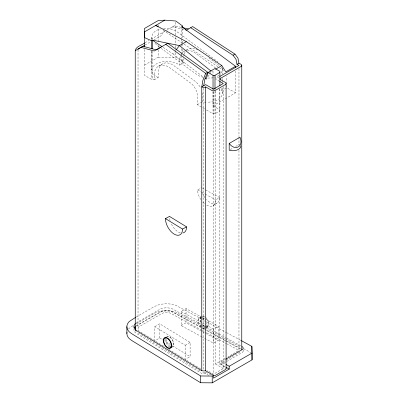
<?xml version="1.0" encoding="UTF-8"?>
<svg xmlns="http://www.w3.org/2000/svg" width="403" height="403" viewBox="0 0 403 403"><rect width="100%" height="100%" fill="white"/><g stroke="black" fill="none" stroke-linecap="round" stroke-linejoin="round"><path stroke-width="0.3" stroke-dasharray="2.02 1.51" d="M144.47 49.514L144.47 75.306L151.327 79.265L152.309 78.701L154.248 79.819L154.248 75.623A20.78 11.994 60 0 1 168.938 67.14L191.556 83.769A11.083 6.398 60 0 1 197.364 95.859L197.364 104.715L202.225 107.52M154.248 79.819L158.167 77.557L158.167 73.361A20.78 11.994 60 0 1 172.857 64.878L195.475 81.507L197.49 83.426L201.037 88M144.47 65.13L158.183 57.211L158.183 49.755M158.183 41.685L158.183 27.399M158.167 77.557L156.223 76.439A15.238 8.795 0 0 1 156.223 63.996A15.238 8.795 0 0 1 177.773 63.996L179.713 65.12L179.713 60.918A20.78 11.994 60 0 1 180.831 55.075M179.713 65.12L183.632 62.858L183.632 58.657M202.523 92.881L202.523 101.737L203.213 101.899A15.238 8.795 0 0 0 206.024 102.176M221.59 88.368L221.877 91.128A15.238 8.795 0 0 1 207.157 102.201M151.76 39.162L152.279 34.749A15.118 9.833 7.3 0 1 160.555 28.925M222.083 67.679L222.396 69.256L221.877 71.805A15.118 9.833 7.3 0 1 220.733 73.668M163.044 32.346L161.613 35.439L154.072 39.791M207.953 76.605L209.389 74.57M209.746 74.061L211.54 71.512L212.522 70.948M163.104 47.363L172.877 53.931L174.428 51.967M136.204 322.833L160.963 308.688A11.093 6.403 0 0 1 172.056 308.688L206.195 327.035M136.204 325.659L160.963 311.519A11.093 6.403 0 0 1 172.056 311.519L206.195 329.861M238.969 150.354L238.969 350.434L227.987 356.781M223.292 86.655L223.292 368.528L213.519 374.165L207.233 370.548M200.85 199.561A12.463 7.405 58.5 0 1 197.611 190.004L201.409 187.677M206.684 205.112A12.463 7.405 58.5 0 0 215.751 199.873L219.554 197.541L202.513 188.272M213.096 205.621L216.895 203.293M199.525 317.529L200.951 316.657M199.334 318.294L200.759 317.423M206.462 326.924L207.414 326.339M205.797 327.977L207.696 326.813M145.065 42.728L148.878 40.527M151.034 39.282L165.003 31.212M166.51 30.346L174.368 25.807L181.123 27.313M171.406 27.515L172.408 26.936L184.075 29.545M173.587 26.255L174.368 25.807M144.909 45.081L150.838 41.66M158.55 66.112L162.469 63.85M184.015 51.408L184.997 50.843M185.486 50.561L187.934 49.146M181.693 55.468L181.693 61.735L182.67 61.17L182.67 58.037M219.287 76.787L215.484 78.983L219.081 81.058M197.364 104.715L202.004 102.035M221.388 90.846L226.234 88.045M213.031 91.627L213.036 105.843L235.564 92.836L235.564 71.205M206.548 110.019L213.036 113.762L214.995 113.762L219.892 110.936L219.892 88.605M230.274 149.614L233.508 147.75M235.659 146.506L239.971 144.017M136.199 317.035L154.163 306.663L157.467 305.197A18.08 10.438 0 0 1 175.547 305.197L201.848 319.176M132.93 325.705L129.303 328.244A18.08 10.438 0 0 0 127.766 330.243M136.199 323.821L154.163 313.448L157.467 311.982A18.08 10.438 0 0 1 175.547 311.982L200.749 325.367M154.807 326.647L159.704 323.821L190.11 342.454L190.11 356.595L185.214 359.421L185.214 345.285L154.807 326.647L154.807 340.787L159.704 337.956L159.704 323.821M201.938 336.883L181.149 325.579L181.149 311.438L186.045 308.612L201.913 317.242M181.149 325.579L186.045 322.748L201.913 331.377M185.214 345.285L190.11 342.454M202.487 323.045L213.429 328.994L218.325 326.168L218.325 340.303L213.429 343.134L202.487 337.18M215.484 90.937L215.484 364L225.272 358.353M225.015 366.68L221.363 364.569L221.363 361.738L225.161 359.547M219.403 89.048L219.403 364L225.327 360.579M225.866 360.267L240.949 351.562M221.363 364.569L226.249 361.743M226.788 361.431L242.601 352.197A4.166 2.408 0 0 0 242.601 349.794M208.714 375.359L205.505 373.51L204.81 373.677A4.166 2.408 0 0 1 201.646 373.435L135.353 332.707A11.093 6.403 0 0 1 133.867 329.503M163.618 28.522C168.585 28.19 173.653 29.459 177.773 32.285L217.932 61.83M207.721 78.051L211.101 78.026A15.118 9.833 7.3 0 0 214.2 77.477M158.183 57.211L175.814 57.211L182.67 61.17M203.213 77.401L199.54 76.112L196.382 74.268L161.245 48.415M197.611 190.004L200.911 191.798M201.46 192.095L204.759 193.893M205.308 194.191L215.751 199.873M202.462 317.539L218.325 326.168M202.397 319.478L206.245 321.569M206.794 321.866L226.038 332.334M226.587 332.631L240.883 340.404M181.149 311.438L201.938 322.748M206.744 327.337L226.018 337.815M226.567 338.112L240.878 345.9M201.299 325.664L205.147 327.755M205.696 328.057L224.939 338.52M225.489 338.822L240.883 347.195M243.629 348.686L250.777 352.575M206.744 330.163L226.018 340.641M226.567 340.943L241.981 349.325M200.84 327.483L173.366 312.542A9.697 5.597 0 0 0 159.653 312.542L138.103 324.979A9.697 5.597 0 0 0 136.562 326.143M201.389 327.78L225.015 340.631M225.564 340.928L240.949 349.3M201.827 330.218L171.406 313.67A6.927 4 0 0 0 161.613 313.67L140.063 326.113A6.927 4 0 0 0 140.063 331.77L164.943 346.998M202.382 330.52L206.255 332.626M206.804 332.923L226.169 343.457M226.718 343.754L238.969 350.434M202.462 331.674L218.325 340.303M181.693 61.735L183.632 62.858M235.564 92.836L226.748 87.748L226.748 78.892A11.083 6.398 60 0 0 226.481 76.399M213.036 105.843L219.892 109.802M202.769 107.833L206.009 109.707M221.363 361.738L225.015 363.849M219.403 364L225.277 367.395M215.484 364L223.292 368.528M211.031 375.002L205.686 371.919A2.771 1.602 0 0 1 201.772 371.919M159.704 337.956L170.373 344.5M172.509 345.804L190.11 356.595M168.676 349.285L201.047 369.133M138.103 332.898L201.238 371.591M163.134 30.225L183.491 43.776M184.01 44.118L218.985 67.402M219.504 67.749L223.68 70.525M208.88 57.936L219.434 65.694M215.514 67.956L194.407 52.435A20.78 11.994 60 0 0 187.617 50.435M159.235 46.939L153.805 42.461M172.877 53.931L203.172 76.892M151.76 37.298L152.178 39.403M213.011 71.23L213.016 74.323M243.16 349.864L243.16 350.993M238.969 68.56L238.969 136.511M238.969 137.141L238.969 145.322M222.396 69.256L222.396 74.207M222.396 78.545L222.396 79.784M222.396 80.398L222.396 82.257M222.396 87.829L222.396 93.405M214.995 88.952L214.995 90.811M214.995 91.431L214.995 113.762M213.519 91.662L213.519 374.165M213.429 328.994L213.429 343.134M213.036 91.431L213.036 113.762M205.505 371.813L205.505 373.51M203.722 88.272L203.722 370.145M186.045 308.612L186.045 322.748M182.67 28.573L182.67 38.602M182.67 41.106L182.67 42.99M182.67 43.615L182.67 46.753M182.67 49.257L182.67 53.02M181.693 26.628L181.693 38.542M181.693 39.167L181.693 43.554M181.693 44.184L181.693 46.063M181.693 48.572L181.693 52.33M181.693 52.959L181.693 54.838M175.814 22.266L175.814 36.618M175.814 37.242L175.814 45.353M175.814 45.977L175.814 49.725M175.814 50.345L175.814 52.219M175.814 52.843L175.814 57.211M158.183 24.915L158.183 26.779M158.183 45.408L158.183 49.136M152.309 51.307L152.309 78.701M151.76 51.584L151.76 70.218M151.327 50.627L151.327 79.265M138.033 49.705L138.033 328.939M205.036 327.795A5.541 3.295 58.5 0 1 202.185 327.568M201.142 326.848A5.541 3.295 58.5 0 1 198.155 320.848A5.541 3.295 58.5 0 1 201.142 318.108M202.185 318.521A5.541 3.295 58.5 0 1 205.036 321.398M170.993 346.595A5.541 3.103 61.5 0 1 166.343 338.203M166.721 337.341A5.541 3.103 61.5 0 1 172.696 340.067A5.541 3.103 61.5 0 1 171.91 346.701M206.578 318.768A5.541 3.295 58.5 0 1 206.578 326.606M204.563 326.113A5.541 3.295 58.5 0 1 202.543 324.41M201.067 321.952A5.541 3.295 58.5 0 1 201.067 317.428M202.543 316.577A5.541 3.295 58.5 0 1 205.606 317.786M180.247 232.838A12.468 6.982 61.5 0 1 171.033 223.191M170.056 220.406A12.468 6.982 61.5 0 1 169.487 216.411M202.341 316.078A6.09 3.622 58.5 0 1 208.401 321.191A6.09 3.622 58.5 0 1 206.779 327.105M205.706 327.019A6.09 3.622 58.5 0 1 202.341 324.692M200.719 321.987A6.09 3.622 58.5 0 1 201.424 316.365M204.336 203.49A12.463 7.405 58.5 0 1 202.563 201.762M169.507 346.872A6.095 3.41 61.5 0 1 165.326 339.336M166.55 336.565A6.095 3.41 61.5 0 1 172.464 340.187A6.095 3.41 61.5 0 1 172.464 347.225M204.88 328.269A6.09 3.622 58.5 0 1 202.664 327.73M201.147 326.606A6.09 3.622 58.5 0 1 198.231 320.128A6.09 3.622 58.5 0 1 201.515 317.322M202.664 317.781A6.09 3.622 58.5 0 1 204.88 319.65M206.502 322.355A6.09 3.622 58.5 0 1 206.502 327.332M219.554 197.541A12.463 7.405 58.5 0 1 206.361 199.435M204.961 197.677A12.463 7.405 58.5 0 1 202.628 193.425M219 75.285A15.118 9.833 7.3 0 1 214.779 77.316M183.798 56.224A20.78 11.994 60 0 1 184.131 54.556M184.312 53.952A20.78 11.994 60 0 1 185.294 51.78M186.287 50.466A20.78 11.994 60 0 1 198.326 50.173M181.093 54.541A20.78 11.994 60 0 1 181.682 53.574M182.368 52.728A20.78 11.994 60 0 1 184.962 50.954M221.333 67.16A11.083 6.398 60 0 1 222.829 68.797"/><path stroke-width="0.6" d="M186.584 226.889L182.549 229.08L182.262 231.539A12.468 6.982 61.5 0 1 174 234.022A12.468 6.982 61.5 0 1 165.744 221.418L165.452 218.602L169.487 216.411L186.584 226.889A12.468 6.982 61.5 0 1 182.937 232.994M201.772 370.659L201.772 86.902L203.722 85.753L204.855 79.079L207.676 72.208L167.739 43.212L154.258 50.995L140.954 47.363M135.262 328.939L135.237 50.692C135.922 46.269 141.599 45.433 144.531 43.035M207.676 72.208L205.676 73.371L202.905 80.212L201.772 86.902A2.771 1.602 0 0 0 205.686 86.902L211.565 90.292A2.771 1.602 0 0 0 215.484 90.292L225.277 84.64A2.771 1.602 0 0 0 225.277 82.378L219.937 79.29M175.985 50.007L179.481 45.594L186.337 41.635L221.826 65.578L225.771 71.915L235.564 66.263L181.693 26.628L182.67 26.064L175.814 21.016L164.847 20.15L158.183 20.568L144.47 28.482L144.47 47.116M135.237 50.692L142.914 46.234L156.218 49.861L160.988 47.106M138.964 48.526L138.033 49.075L144.375 45.393M164.847 20.15L144.47 31.913L144.47 37.56L151.327 40.663L152.309 40.099L179.481 45.594L211.056 71.119M190.684 27.696L233.05 55.261L235.009 54.133L237.946 58.092L238.929 63.18L240.949 64.279A2.771 1.602 0 0 1 240.949 66.54L219.942 78.671M215.56 69.195L221.826 65.578M205.162 78.394L206.155 79.149L208.139 72.48L213.036 75.306L214.995 75.306L219.892 72.48M233.05 55.261L235.987 59.221L236.969 64.314L238.929 63.18M219.831 76.469L238.969 65.412L236.969 64.314M229.196 143.453L239.971 137.232C244.042 146.485 235.181 151.604 229.196 143.453L229.196 150.238A8.01 4.624 0 0 0 237.201 149.997A8.01 4.624 0 0 0 240.838 145.876M135.65 317.347L129.303 321.458A18.08 10.438 0 0 0 129.303 331.896L131.766 333.749L200.644 375.964L212.22 376.064L213.525 375.309L213.525 378.14L229.196 369.093L229.196 366.262L252.051 353.068L251.875 346.384L241.432 340.706M225.705 359.229L242.601 349.371A4.166 2.408 0 0 0 242.601 346.963L241.981 346.499M126.98 332.374A18.08 10.438 0 0 0 129.303 338.681L131.766 340.535L200.644 382.749L212.22 382.85L252.051 359.854L252.051 353.068M203.722 85.753L205.686 84.64L213.519 89.149L223.292 83.512L219.595 81.356M209.243 72.167L208.139 72.48L214.995 68.52L219.892 71.346L219.892 85.612M182.967 27.726L188.493 28.961M185.304 29.817L186.534 30.094L192.644 26.568L235.009 54.133M186.337 41.635L155.825 25.359L157.916 26.749M226.063 364.453L229.196 366.262M226.063 367.279L229.196 369.093M213.525 375.309L205.505 370.684L204.81 370.851A4.166 2.408 0 0 1 201.646 370.609L135.353 329.881A11.093 6.403 0 0 1 135.353 323.473M165.452 218.602L182.549 229.08M162.077 46.667L152.309 40.099L152.309 48.813M165.779 44.345L205.676 73.371M252.051 359.854L251.875 346.384M241.76 65.412L241.76 349.799M235.564 66.263L235.564 67.497M226.088 83.507L226.088 368.523M214.995 75.306L214.995 88.952M213.036 75.306L213.036 89.572M212.22 376.064L212.22 382.85M205.686 86.902L205.686 370.659M200.644 375.964L200.644 382.749M182.67 26.064L182.67 27.318M151.327 40.663L151.327 48.758M126.88 326.677L126.88 333.462M134.244 327.846A11.093 6.403 0 0 1 135.353 326.304M213.525 375.777A2.771 1.602 0 0 0 215.484 375.309L225.277 369.657A2.771 1.602 0 0 0 225.997 368.11M136.174 331.306A9.697 5.597 0 0 1 135.594 330.389M135.413 329.911A9.697 5.597 0 0 1 135.594 327.493M171.597 347.487A6.095 3.41 61.5 0 1 170.59 347.366M165.472 338.132A6.095 3.41 61.5 0 1 165.89 337.19M163.689 340.666A5.541 3.103 61.5 0 0 169.391 348.076A5.541 3.103 61.5 0 0 169.391 340.238A5.541 3.103 61.5 0 0 163.689 340.666M163.311 340.429A6.095 3.41 61.5 0 0 169.582 348.58A6.095 3.41 61.5 0 0 169.582 339.961A6.095 3.41 61.5 0 0 163.311 340.429"/></g></svg>
